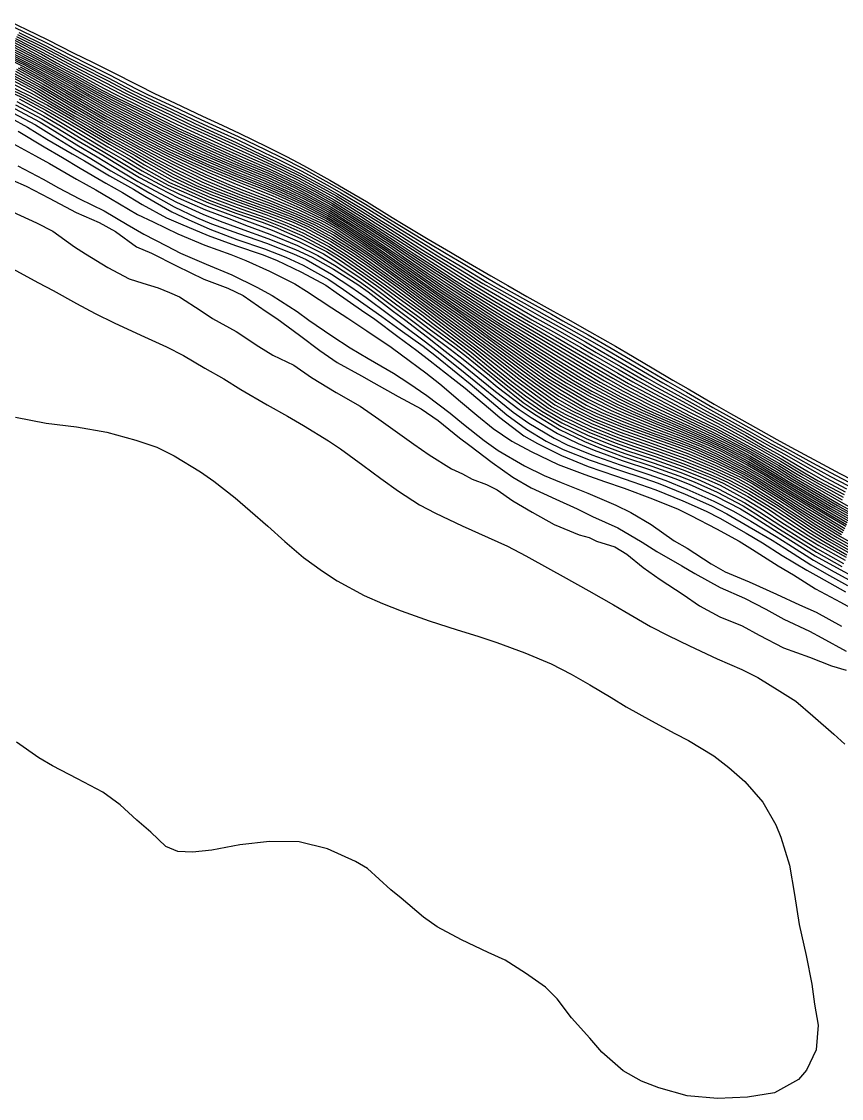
# Model space of a CAD drawing. Header units: feet. Extents: x 333642 to 335017, y 470420 to 471851.
# Drawn here: x 334683.8 to 334812, y 471610.4 to 471778.8 of the extents above; entities that cross this region are included whole.
import ezdxf

# ---------------------------------------------------------------- set-up
doc = ezdxf.new("R2010")
doc.units = ezdxf.units.FT
doc.header["$MEASUREMENT"] = 0
doc.layers.add('Contour', color=7, linetype='CONTINUOUS', true_color=0xffffff)

msp = doc.modelspace()

# ---------------------------------------------------------------- linework, layer by layer
at = {"layer": 'Contour', "color": 18, "linetype": 'Continuous', "true_color": 0x000000}
for points, elevation in [([(334681.980965, 471778.790848), (334684.594909, 471777.522404), (334687.827684, 471775.974833), (334692.00592, 471773.871503), (334694.892716, 471772.426422), (334697.829246, 471770.982799), (334702.040209, 471768.81831), (334704.588188, 471767.563466), (334707.826545, 471766.040114), (334712.095319, 471764.021845), (334715.183238, 471762.580826), (334717.94101, 471761.299603), (334722.102343, 471759.264275), (334725.232159, 471757.673495), (334727.914127, 471756.272717), (334732.00898, 471754.002199), (334734.797124, 471752.365753), (334737.72404, 471750.633097), (334741.739844, 471748.172274), (334743.482905, 471747.110802), (334747.407278, 471744.76725), (334750.864812, 471742.717985), (334753.074175, 471741.43075), (334757.15801, 471739.038057), (334759.833049, 471737.504094), (334762.823191, 471735.817168), (334766.909299, 471733.533628), (334769.223502, 471732.253418), (334772.606599, 471730.346883), (334776.639706, 471728.030032), (334778.451695, 471726.988707), (334782.392347, 471724.650657), (334785.636446, 471722.726502), (334788.001049, 471721.354923), (334792.082851, 471718.978328), (334794.657617, 471717.510632), (334797.735638, 471715.790837), (334801.855476, 471713.476364), (334804.068061, 471712.262226), (334807.644957, 471710.338485), (334811.71125, 471708.156939), (334813.643584, 471707.136808)], -21.5), ([(334681.741611, 471778.342235), (334683.857512, 471777.317946), (334687.614531, 471775.514886), (334691.776811, 471773.365777), (334694.037233, 471772.210688), (334697.570975, 471770.454536), (334701.731028, 471768.283211), (334703.633356, 471767.342767), (334707.577267, 471765.516662), (334711.835258, 471763.498002), (334714.268172, 471762.378853), (334717.710114, 471760.820711), (334721.909778, 471758.785776), (334724.558409, 471757.476621), (334727.717327, 471755.867389), (334731.839782, 471753.590029), (334734.246674, 471752.196622), (334737.564862, 471750.222411), (334741.241041, 471747.955371), (334743.223972, 471746.739495), (334747.238102, 471744.299856), (334750.177939, 471742.522642), (334752.848383, 471740.939744), (334756.920296, 471738.521751), (334759.047979, 471737.290778), (334762.606102, 471735.276442), (334766.634366, 471733.01891), (334768.427767, 471732.022267), (334772.391711, 471729.788361), (334775.962013, 471727.730719), (334778.101673, 471726.49851), (334782.166423, 471724.093059), (334784.834006, 471722.515541), (334787.761632, 471720.841804), (334791.85216, 471718.474891), (334793.938084, 471717.293564), (334797.517727, 471715.308244), (334801.564022, 471713.015039), (334803.379971, 471712.022299), (334807.442246, 471709.813273), (334811.057799, 471707.852071), (334813.214326, 471706.724667)], -21), ([(334683.379759, 471777.06517), (334687.433797, 471775.085582), (334691.472878, 471772.956105), (334693.346847, 471771.999334), (334697.38578, 471769.97992), (334701.127269, 471768.035824), (334703.304253, 471766.954004), (334707.388741, 471765.043786), (334711.526334, 471763.051027), (334713.450361, 471762.162942), (334717.513569, 471760.338671), (334721.709054, 471758.321546), (334723.900388, 471757.267027), (334727.534941, 471755.456204), (334731.663834, 471753.186732), (334733.707899, 471752.02551), (334737.411408, 471749.814339), (334740.700533, 471747.772334), (334743.016037, 471746.342788), (334747.054844, 471743.843702), (334749.490327, 471742.342247), (334752.637501, 471740.446496), (334756.578299, 471738.072648), (334758.3854, 471737.027263), (334762.403706, 471734.744655), (334765.904656, 471732.774714), (334768.11465, 471731.54392), (334772.180565, 471729.239949), (334775.188665, 471727.497586), (334777.859806, 471725.954819), (334781.920329, 471723.548021), (334784.039139, 471722.304209), (334787.546412, 471720.329331), (334791.511172, 471718.072289), (334793.362834, 471717.048579), (334797.346715, 471714.866712), (334801.003709, 471712.797069), (334803.157106, 471711.617197), (334807.268169, 471709.327725), (334810.289959, 471707.655553), (334812.97093, 471706.242035)], -20.5), ([(334682.603216, 471775.541823), (334686.767701, 471773.339983), (334688.788423, 471772.211083), (334692.464211, 471770.255142), (334696.398776, 471768.084929), (334698.403203, 471767.042503), (334702.454077, 471765.034987), (334706.554548, 471762.988453), (334708.435442, 471762.092195), (334712.54311, 471760.215439), (334716.723421, 471758.309677), (334718.828486, 471757.367246), (334722.64185, 471755.71542), (334726.833212, 471753.701805), (334729.607511, 471752.2499), (334732.568668, 471750.623715), (334736.564131, 471748.108944), (334738.346671, 471746.972113), (334742.235182, 471744.47956), (334745.193921, 471742.498658), (334747.79029, 471740.822955), (334751.776756, 471738.211972), (334753.456032, 471737.132112), (334757.373983, 471734.74779), (334760.67984, 471732.769078), (334763.062668, 471731.383834), (334767.095171, 471729.044191), (334769.892821, 471727.378169), (334772.767889, 471725.682993), (334776.804814, 471723.301942), (334778.672254, 471722.227067), (334782.554043, 471720.157439), (334786.535549, 471718.078507), (334788.404798, 471717.124606), (334792.37458, 471715.166266), (334796.52179, 471712.938618), (334798.315578, 471711.965318), (334802.294818, 471709.704621), (334805.556455, 471707.732442), (334808.013105, 471706.332167), (334812.117666, 471704.029827)], -18), ([(334682.75179, 471775.853319), (334686.920659, 471773.66603), (334689.308385, 471772.334867), (334692.602578, 471770.58514), (334696.753108, 471768.310782), (334698.646128, 471767.330662), (334702.583298, 471765.398145), (334706.754962, 471763.355533), (334709.024042, 471762.289222), (334712.702553, 471760.611342), (334716.91313, 471758.695838), (334719.467138, 471757.530894), (334722.790159, 471756.054749), (334726.960739, 471754.026687), (334730.050613, 471752.382374), (334732.712145, 471750.915399), (334736.813044, 471748.341174), (334738.619781, 471747.190385), (334742.350002, 471744.824463), (334745.643405, 471742.663997), (334747.964396, 471741.196451), (334751.968286, 471738.629967), (334754.053955, 471737.298043), (334757.540664, 471735.189655), (334761.262464, 471732.972638), (334763.266484, 471731.808504), (334767.267166, 471729.520603), (334770.561251, 471727.586143), (334772.971271, 471726.187053), (334777.033017, 471723.812189), (334779.386151, 471722.447723), (334782.732215, 471720.638174), (334786.818174, 471718.472445), (334788.964533, 471717.352337), (334792.544771, 471715.548039), (334796.709658, 471713.290385), (334798.804637, 471712.123863), (334802.430019, 471710.06576), (334806.013105, 471707.913005), (334808.189065, 471706.673142), (334812.265513, 471704.427931)], -18.5), ([(334682.901754, 471776.162417), (334687.065313, 471774.015049), (334689.855357, 471772.482552), (334692.779812, 471770.945583), (334696.940078, 471768.716779), (334699.260652, 471767.515382), (334702.748041, 471765.795803), (334706.934295, 471763.767954), (334709.65049, 471762.477343), (334712.868247, 471761.005544), (334717.080487, 471759.092441), (334720.11597, 471757.682256), (334722.956458, 471756.388647), (334727.092918, 471754.368013), (334730.512388, 471752.531413), (334732.883629, 471751.22328), (334736.973073, 471748.690301), (334739.117753, 471747.324882), (334742.489964, 471745.190942), (334746.101432, 471742.850998), (334748.14301, 471741.571403), (334752.137132, 471739.057679), (334754.66832, 471737.461562), (334757.719159, 471735.637459), (334761.759725, 471733.244781), (334763.606254, 471732.174132), (334767.437646, 471730.008544), (334771.224429, 471727.81158), (334773.190741, 471726.683683), (334777.236701, 471724.334529), (334780.11122, 471722.659101), (334782.922055, 471721.118616), (334787.009803, 471718.923188), (334789.595357, 471717.545903), (334792.724601, 471715.933199), (334796.874299, 471713.664038), (334799.326545, 471712.268788), (334802.570822, 471710.428429), (334806.462114, 471708.098889), (334808.366784, 471707.009429), (334812.395436, 471704.829934)], -19), ([(334683.055135, 471776.46808), (334687.197077, 471774.369056), (334690.401898, 471772.633435), (334692.960265, 471771.302731), (334697.103841, 471769.132401), (334699.884392, 471767.691527), (334702.920056, 471766.189186), (334707.096106, 471764.188667), (334710.280924, 471762.663121), (334713.044033, 471761.394087), (334717.231396, 471759.495491), (334720.766141, 471757.825098), (334723.145136, 471756.715262), (334727.227296, 471754.711677), (334730.973519, 471752.681864), (334733.059198, 471751.527837), (334737.120454, 471749.044552), (334739.624733, 471747.45285), (334742.633838, 471745.556813), (334746.550344, 471743.044708), (334748.322569, 471741.940963), (334752.286802, 471739.49949), (334755.300135, 471737.643748), (334757.927065, 471736.103849), (334762.001514, 471733.73086), (334764.363138, 471732.374544), (334767.64485, 471730.523559), (334771.709065, 471728.180906), (334773.658779, 471727.056363), (334777.433197, 471724.86714), (334780.839142, 471722.869045), (334783.134135, 471721.588798), (334787.188179, 471719.382753), (334790.234265, 471717.725865), (334792.917161, 471716.312614), (334797.033773, 471714.05153), (334799.871025, 471712.423152), (334802.740158, 471710.807132), (334806.837364, 471708.381512), (334808.745452, 471707.281096), (334812.535512, 471705.252036)], -19.5), ([(334683.213859, 471776.769315), (334687.318944, 471774.726424), (334690.942765, 471772.790377), (334693.147962, 471771.654626), (334697.25046, 471769.554471), (334700.509227, 471767.863572), (334703.103921, 471766.576017), (334707.245816, 471764.614863), (334710.907592, 471762.850403), (334713.235034, 471761.774601), (334717.372222, 471759.902146), (334721.408968, 471757.963436), (334723.361047, 471757.032578), (334727.367043, 471755.056335), (334731.43104, 471752.835221), (334733.241088, 471751.827858), (334737.260384, 471749.412708), (334740.153789, 471747.597214), (334742.812334, 471745.942209), (334746.848527, 471743.401678), (334748.822483, 471742.176073), (334752.454441, 471739.967342), (334755.942006, 471737.850204), (334758.148864, 471736.569264), (334762.213375, 471734.233938), (334765.135972, 471732.573064), (334767.870569, 471731.038442), (334771.956384, 471728.701456), (334774.413973, 471727.273593), (334777.636917, 471725.405426), (334781.559548, 471723.084372), (334783.374819, 471722.04639), (334787.360432, 471719.847432), (334790.873086, 471717.896514), (334793.126521, 471716.684148), (334797.191511, 471714.457602), (334800.4408, 471712.607092), (334802.948592, 471711.214943), (334807.069521, 471708.848699), (334809.513443, 471707.46726), (334812.747274, 471705.748296)], -20), ([(334681.82337, 471773.788464), (334684.887132, 471772.289347), (334687.881624, 471770.702576), (334691.875859, 471768.480097), (334694.086058, 471767.213659), (334697.690798, 471765.207228), (334701.699469, 471763.114344), (334703.600621, 471762.107159), (334707.525607, 471760.124902), (334711.684043, 471758.177981), (334713.667375, 471757.301762), (334717.77701, 471755.533749), (334721.975928, 471753.825644), (334725.214038, 471752.401253), (334727.888422, 471751.101087), (334731.91605, 471748.973038), (334734.704489, 471747.262491), (334737.671404, 471745.312182), (334741.238979, 471742.888281), (334743.143569, 471741.549148), (334747.047897, 471738.847349), (334749.282451, 471737.312327), (334752.522516, 471735.135576), (334755.982162, 471732.836528), (334758.147185, 471731.411862), (334762.080016, 471728.88188), (334764.578509, 471727.253343), (334767.643267, 471725.320218), (334771.298055, 471723.060872), (334773.323185, 471721.868953), (334777.349419, 471719.732561), (334780.833363, 471718.038633), (334783.311077, 471716.935816), (334787.469911, 471715.182046), (334791.656029, 471713.291467), (334794.197353, 471712.05695), (334797.531214, 471710.30026), (334801.422597, 471707.988727), (334803.277851, 471706.825858), (334807.24805, 471704.465059), (334810.279751, 471702.674418), (334813.070293, 471701.106986)], -15), ([(334681.939655, 471774.073108), (334685.218508, 471772.442106), (334687.974852, 471770.977822), (334691.982493, 471768.766363), (334694.473681, 471767.352592), (334697.805367, 471765.519105), (334701.854951, 471763.422949), (334704.093167, 471762.251699), (334707.663549, 471760.460168), (334711.859202, 471758.502578), (334714.197686, 471757.456013), (334717.883205, 471755.8595), (334722.086914, 471754.1305), (334725.658291, 471752.532852), (334728.013726, 471751.372875), (334732.017316, 471749.233561), (334735.008135, 471747.390399), (334737.769205, 471745.582561), (334741.568908, 471743.017064), (334743.264027, 471741.831752), (334747.163086, 471739.156529), (334749.684391, 471737.436709), (334752.646006, 471735.462311), (334756.371673, 471733.005731), (334758.287641, 471731.763274), (334762.232104, 471729.273102), (334765.140486, 471727.416625), (334767.808944, 471725.767725), (334771.816011, 471723.293363), (334773.587589, 471722.241254), (334777.496438, 471720.138494), (334781.387815, 471718.201637), (334783.476855, 471717.250996), (334787.567184, 471715.492497), (334791.758742, 471713.567574), (334794.562055, 471712.191401), (334797.640398, 471710.572601), (334801.707158, 471708.150169), (334803.436039, 471707.067407), (334807.343688, 471704.754462), (334810.638246, 471702.816099), (334813.174947, 471701.408157)], -15.5), ([(334682.067227, 471774.362407), (334685.557454, 471772.595995), (334688.069775, 471771.251023), (334692.0821, 471769.056122), (334694.861806, 471767.49148), (334697.919096, 471765.829561), (334701.995382, 471763.737873), (334704.590758, 471762.394061), (334707.802831, 471760.793749), (334712.016129, 471758.834603), (334714.736019, 471757.604499), (334717.998857, 471756.18201), (334722.194687, 471754.437916), (334726.101193, 471752.6637), (334728.152116, 471751.640145), (334732.121292, 471749.502026), (334735.318969, 471747.523978), (334737.875549, 471745.85833), (334741.785379, 471743.245903), (334743.546121, 471742.022489), (334747.282956, 471739.473378), (334750.093735, 471737.565207), (334752.776121, 471735.787392), (334756.752137, 471733.182579), (334758.430568, 471732.108321), (334762.367946, 471729.676361), (334765.706296, 471727.59921), (334767.991075, 471726.221676), (334772.028991, 471723.752554), (334774.243985, 471722.434252), (334777.669486, 471720.568286), (334781.812, 471718.464256), (334783.851413, 471717.50123), (334787.681949, 471715.815032), (334791.868709, 471713.871612), (334794.94251, 471712.338825), (334797.768195, 471710.856526), (334801.837681, 471708.446694), (334803.839977, 471707.195233), (334807.455234, 471705.058092), (334811.003073, 471702.971015), (334813.285687, 471701.703895)], -16), ([(334682.206028, 471774.653739), (334685.901303, 471772.751222), (334688.167286, 471771.521579), (334692.175832, 471769.348597), (334695.248486, 471767.63155), (334698.033672, 471766.137681), (334702.123246, 471764.057772), (334705.089339, 471762.536382), (334707.946315, 471761.12427), (334712.158548, 471759.172299), (334715.276392, 471757.751914), (334718.126559, 471756.501349), (334722.300869, 471754.749096), (334726.465542, 471752.830816), (334728.366345, 471751.871017), (334732.227602, 471749.778451), (334735.633787, 471747.664272), (334737.989168, 471746.138127), (334741.91123, 471743.549633), (334743.952132, 471742.143904), (334747.408709, 471739.810128), (334750.526468, 471737.717545), (334752.941994, 471736.130924), (334756.934212, 471733.559099), (334758.977898, 471732.273216), (334762.530389, 471730.103144), (334766.280297, 471727.811473), (334768.187245, 471726.670735), (334772.218539, 471724.225256), (334774.9187, 471722.62869), (334777.86337, 471721.012952), (334782.023752, 471718.874875), (334784.515005, 471717.665388), (334787.826192, 471716.153547), (334791.987484, 471714.193099), (334795.335656, 471712.48766), (334797.898297, 471711.138543), (334801.958767, 471708.748063), (334804.251262, 471707.317239), (334807.568629, 471705.361476), (334811.362918, 471703.128766), (334813.399872, 471701.99554)], -16.5), ([(334682.355937, 471774.946008), (334686.247083, 471772.907983), (334688.268555, 471771.789007), (334692.264813, 471769.643029), (334695.631844, 471767.773982), (334698.150695, 471766.442583), (334702.240877, 471764.38138), (334705.584971, 471762.680729), (334708.09681, 471761.450371), (334712.29001, 471759.513984), (334715.815815, 471757.903811), (334718.269078, 471756.8189), (334722.40698, 471755.067555), (334726.59385, 471753.111941), (334728.775816, 471752.001187), (334732.336085, 471750.06102), (334735.946956, 471747.809904), (334738.107943, 471746.418373), (334742.02671, 471743.857255), (334744.363629, 471742.26227), (334747.533757, 471740.147862), (334750.954271, 471737.873406), (334753.105839, 471736.471902), (334757.095809, 471733.94652), (334759.541207, 471732.434746), (334762.699571, 471730.531729), (334766.695716, 471728.130967), (334768.582194, 471727.002363), (334772.398431, 471724.706088), (334775.595855, 471722.820339), (334778.070137, 471721.448209), (334782.212044, 471719.294992), (334785.189678, 471717.812474), (334787.991382, 471716.485831), (334792.109578, 471714.51672), (334795.731137, 471712.636576), (334798.032023, 471711.417869), (334802.072871, 471709.052792), (334804.667435, 471707.435042), (334807.685213, 471705.663761), (334811.718269, 471703.295487), (334813.524954, 471702.290196)], -17), ([(334682.463407, 471775.23492), (334686.565795, 471773.062094), (334688.37737, 471772.054094), (334692.350141, 471769.938677), (334696.010082, 471767.919904), (334698.27169, 471766.743421), (334702.350466, 471764.707496), (334706.073875, 471762.829075), (334708.257094, 471761.770701), (334712.413909, 471759.858042), (334716.355027, 471758.05451), (334718.429779, 471757.129083), (334722.516515, 471755.385702), (334726.713542, 471753.399659), (334729.187809, 471752.126616), (334732.449366, 471750.343007), (334736.257402, 471747.9579), (334738.22668, 471746.69667), (334742.134022, 471744.167385), (334744.778019, 471742.379458), (334747.659796, 471740.485348), (334751.374633, 471738.034277), (334753.270279, 471736.808442), (334757.240506, 471734.344269), (334760.111813, 471732.599029), (334762.878307, 471730.960033), (334766.905401, 471728.581804), (334769.231464, 471727.188961), (334772.580454, 471725.191489), (334776.267787, 471723.014724), (334778.294663, 471721.871601), (334782.384946, 471719.721006), (334785.865677, 471717.946944), (334788.182136, 471716.809993), (334792.237606, 471714.841482), (334796.127157, 471712.786552), (334798.170683, 471711.693721), (334802.185975, 471709.37558), (334805.111042, 471707.578733), (334807.846063, 471705.995476), (334811.946138, 471703.638421), (334814.053671, 471702.475445)], -17.5), ([(334681.564714, 471773.016517), (334683.94377, 471771.850388), (334687.589691, 471769.865996), (334691.163816, 471767.818762), (334693.195734, 471766.62195), (334697.309877, 471764.272853), (334700.343208, 471762.6657), (334703.005714, 471761.240521), (334707.141296, 471759.12772), (334710.357429, 471757.64052), (334713.229196, 471756.35724), (334717.516851, 471754.546857), (334721.617545, 471752.937262), (334723.898301, 471751.963748), (334727.573616, 471750.267311), (334731.621116, 471748.203168), (334733.811454, 471746.872327), (334737.369682, 471744.506353), (334740.224292, 471742.53691), (334742.799469, 471740.684373), (334746.521143, 471738.048222), (334748.277163, 471736.812054), (334752.153709, 471734.164248), (334754.785744, 471732.366129), (334757.726239, 471730.335707), (334761.349616, 471727.873617), (334763.158867, 471726.631684), (334767.147618, 471723.986015), (334769.52706, 471722.517125), (334772.834235, 471720.598225), (334776.878763, 471718.540117), (334779.187256, 471717.497691), (334782.912565, 471715.937958), (334787.194325, 471714.24499), (334791.193104, 471712.542268), (334793.170907, 471711.602815), (334797.218175, 471709.483678), (334800.455498, 471707.596346), (334802.965396, 471706.01732), (334806.947013, 471703.616825), (334809.199518, 471702.266172), (334812.764081, 471700.188739)], -13.5), ([(334681.656823, 471773.267112), (334684.263384, 471771.996886), (334687.695124, 471770.147808), (334691.590011, 471767.939815), (334693.350089, 471766.912222), (334697.448843, 471764.585291), (334700.845235, 471762.792236), (334703.154071, 471761.558258), (334707.270835, 471759.45805), (334710.817362, 471757.807978), (334713.33749, 471756.689233), (334717.601935, 471754.876101), (334721.745981, 471753.2285), (334724.337506, 471752.113024), (334727.669969, 471750.5475), (334731.719087, 471748.457189), (334734.105375, 471747.004003), (334737.473515, 471744.771133), (334740.563687, 471742.647773), (334742.910101, 471740.973002), (334746.796232, 471738.23874), (334748.49263, 471737.053282), (334752.277428, 471734.482512), (334755.18367, 471732.5158), (334757.863034, 471730.697377), (334761.729215, 471728.117084), (334763.470326, 471726.939156), (334767.315482, 471724.426972), (334770.118171, 471722.696469), (334772.98419, 471721.029412), (334777.046178, 471718.932108), (334779.730923, 471717.688927), (334783.033888, 471716.278752), (334787.289927, 471714.55911), (334791.439786, 471712.759017), (334793.473387, 471711.787576), (334797.327339, 471709.758536), (334800.784197, 471707.72705), (334803.066397, 471706.2903), (334807.052231, 471703.89689), (334809.559819, 471702.401523), (334812.866561, 471700.496264)], -14), ([(334681.742133, 471773.52605), (334684.576665, 471772.142198), (334687.789179, 471770.425891), (334691.758295, 471768.197585), (334693.700781, 471767.073999), (334697.573061, 471764.895957), (334701.335451, 471762.919601), (334703.313674, 471761.864398), (334707.397431, 471759.790622), (334711.278266, 471757.976958), (334713.457947, 471757.014881), (334717.687204, 471755.205441), (334721.864439, 471753.524885), (334724.776447, 471752.25908), (334727.774392, 471750.825683), (334731.817021, 471748.714031), (334734.403304, 471747.133879), (334737.573067, 471745.041531), (334740.90347, 471742.765498), (334743.026095, 471741.262537), (334746.926305, 471738.540958), (334748.884449, 471737.185061), (334752.400088, 471734.808661), (334755.585506, 471732.673667), (334758.006512, 471731.055965), (334761.913613, 471728.496175), (334764.0203, 471727.096184), (334767.481226, 471724.873002), (334770.712008, 471722.876863), (334773.147383, 471721.452844), (334777.201567, 471719.330399), (334780.279622, 471717.86912), (334783.164294, 471716.610771), (334787.378081, 471714.870629), (334791.550551, 471713.022575), (334793.834506, 471711.923438), (334797.428226, 471710.029538), (334801.105186, 471707.856326), (334803.170448, 471706.559554), (334807.152269, 471704.179857), (334809.92042, 471702.537258), (334812.968174, 471700.802619)], -14.5), ([(334682.595013, 471770.363021), (334686.71552, 471768.122833), (334688.462913, 471767.079954), (334692.382122, 471764.746594), (334695.754999, 471762.787635), (334698.181937, 471761.432987), (334702.237166, 471759.219451), (334705.511886, 471757.460254), (334708.024959, 471756.156052), (334712.256955, 471754.096796), (334715.070064, 471752.893627), (334718.1497, 471751.664418), (334722.401839, 471750.092035), (334726.731853, 471748.342354), (334729.666582, 471747.008369), (334732.591361, 471745.427756), (334736.506977, 471742.912666), (334738.194931, 471741.75018), (334742.10373, 471738.911228), (334744.334563, 471737.295284), (334747.562441, 471734.93186), (334750.751486, 471732.633993), (334752.901132, 471731.079337), (334756.7946, 471728.208614), (334758.422581, 471726.979396), (334762.158814, 471724.196988), (334764.71577, 471722.323983), (334767.814592, 471720.237763), (334771.178882, 471718.278484), (334773.500367, 471717.14365), (334777.689569, 471715.406001), (334782.112039, 471713.802232), (334785.83539, 471712.492212), (334788.197297, 471711.609823), (334792.37647, 471709.798722), (334796.470701, 471707.818246), (334798.442314, 471706.700942), (334802.324568, 471704.262707), (334805.126468, 471702.453829), (334807.863895, 471700.681463), (334811.806338, 471698.26658), (334813.567395, 471697.286634)], -10.5), ([(334682.735043, 471770.692687), (334686.892047, 471768.415551), (334688.910249, 471767.217115), (334692.505986, 471765.071443), (334696.175767, 471762.942327), (334698.314669, 471761.771337), (334702.369364, 471759.576451), (334706.051665, 471757.644645), (334708.204792, 471756.55206), (334712.458799, 471754.490766), (334715.838826, 471753.040584), (334718.339242, 471752.018953), (334722.513859, 471750.453731), (334726.868809, 471748.665207), (334730.133312, 471747.153711), (334732.721042, 471745.755802), (334736.727819, 471743.153781), (334738.489496, 471741.942809), (334742.235348, 471739.215626), (334744.711643, 471737.427734), (334747.691061, 471735.262062), (334751.192627, 471732.774046), (334753.056542, 471731.439381), (334756.979731, 471728.561219), (334758.90396, 471727.132298), (334762.337742, 471724.615549), (334765.219533, 471722.510367), (334767.984592, 471720.693802), (334771.871162, 471718.417758), (334773.726795, 471717.513268), (334777.832746, 471715.80783), (334782.269319, 471714.164261), (334786.443767, 471712.694025), (334788.542989, 471711.882279), (334792.505345, 471710.124701), (334796.610728, 471708.100293), (334798.767299, 471706.859071), (334802.443205, 471704.561368), (334805.551704, 471702.583153), (334807.998047, 471701.028316), (334812.011488, 471698.5842)], -11), ([(334682.886101, 471771.01849), (334687.062157, 471768.713065), (334689.366192, 471767.350262), (334692.630787, 471765.396153), (334696.588541, 471763.102722), (334698.452984, 471762.102241), (334702.493775, 471759.933961), (334706.549979, 471757.850489), (334708.41506, 471756.92267), (334712.637772, 471754.886147), (334716.602321, 471753.182909), (334718.566929, 471752.360001), (334722.639597, 471750.81345), (334727.001157, 471748.993887), (334730.58904, 471747.298675), (334732.858167, 471746.074277), (334736.876594, 471743.431794), (334738.840852, 471742.078158), (334742.35914, 471739.515056), (334745.085312, 471737.556277), (334747.816165, 471735.588784), (334751.614277, 471732.92894), (334753.226828, 471731.785692), (334757.154116, 471728.919108), (334759.394737, 471727.281518), (334762.491058, 471725.028222), (334765.72377, 471722.716267), (334768.151765, 471721.161778), (334772.125606, 471718.843505), (334774.465563, 471717.693466), (334777.984124, 471716.201946), (334782.391469, 471714.518965), (334786.620275, 471712.991246), (334789.074362, 471712.018326), (334792.60945, 471710.426279), (334796.730735, 471708.369887), (334799.100677, 471707.014922), (334802.557247, 471704.86183), (334805.970244, 471702.720274), (334808.13072, 471701.371171), (334812.196587, 471698.908357)], -11.5), ([(334683.051415, 471771.338818), (334687.225509, 471769.014729), (334689.831504, 471767.480164), (334692.766802, 471765.716235), (334696.837865, 471763.357085), (334698.836392, 471762.288057), (334702.612143, 471760.264497), (334706.712803, 471758.162116), (334708.919725, 471757.106317), (334712.827631, 471755.271155), (334716.985208, 471753.508449), (334719.558196, 471752.45912), (334722.843735, 471751.176835), (334727.163188, 471749.336991), (334731.081249, 471747.457324), (334733.010299, 471746.387765), (334737.025333, 471743.713348), (334739.198714, 471742.209844), (334742.471715, 471739.814772), (334745.44891, 471737.674256), (334747.92729, 471735.898501), (334751.759465, 471733.231748), (334753.60978, 471731.932435), (334757.306991, 471729.26584), (334759.880982, 471727.41836), (334762.646959, 471725.432533), (334766.215112, 471722.934078), (334768.310023, 471721.622943), (334772.338599, 471719.279342), (334775.22447, 471717.852446), (334778.16141, 471716.588022), (334782.516583, 471714.875262), (334786.782326, 471713.296421), (334789.608363, 471712.151318), (334792.725131, 471710.726072), (334796.851212, 471708.642951), (334799.439347, 471707.169784), (334802.667846, 471705.1633), (334806.379715, 471702.86673), (334808.265482, 471701.708047), (334812.365566, 471699.237229)], -12), ([(334683.304707, 471771.561393), (334687.364314, 471769.304898), (334690.286994, 471767.596232), (334692.907316, 471766.025508), (334697.007, 471763.657466), (334699.334698, 471762.415703), (334702.737225, 471760.592357), (334706.864471, 471758.478574), (334709.419908, 471757.290725), (334712.99425, 471755.652984), (334717.24977, 471753.865252), (334720.640882, 471752.528502), (334723.10551, 471751.523411), (334727.327851, 471749.67126), (334731.381644, 471747.681703), (334733.239822, 471746.600843), (334737.153636, 471743.983496), (334739.546817, 471742.32519), (334742.582553, 471740.10799), (334745.810505, 471737.794775), (334748.040147, 471736.206386), (334751.896477, 471733.539471), (334753.998578, 471732.077118), (334757.453268, 471729.614273), (334760.369266, 471727.559571), (334762.803415, 471725.836591), (334766.690161, 471723.166357), (334768.466941, 471722.07307), (334772.520733, 471719.720914), (334775.988968, 471717.996598), (334778.371316, 471716.963392), (334782.649196, 471715.231545), (334786.9332, 471713.608473), (334790.139515, 471712.283658), (334792.855145, 471711.022956), (334796.972396, 471708.919633), (334799.77947, 471707.319895), (334802.772509, 471705.458985), (334806.703162, 471703.057428), (334808.469666, 471701.984662), (334812.518079, 471699.563526)], -12.5), ([(334683.623753, 471771.705479), (334687.479885, 471769.58477), (334690.728579, 471767.704733), (334693.049097, 471766.325882), (334697.163449, 471763.963158), (334699.838333, 471762.540887), (334702.867606, 471760.918119), (334707.006576, 471758.800833), (334709.901743, 471757.472717), (334713.130936, 471756.020137), (334717.430147, 471754.218699), (334721.477325, 471752.652138), (334723.462262, 471751.809588), (334727.483916, 471749.985832), (334731.521982, 471747.952626), (334733.522254, 471746.738339), (334737.262866, 471744.24451), (334739.885445, 471742.430219), (334742.6915, 471740.396247), (334746.168457, 471737.919036), (334748.15623, 471736.511313), (334752.0273, 471733.850718), (334754.391237, 471732.221193), (334757.592391, 471729.97281), (334760.862432, 471727.710828), (334762.977054, 471726.237129), (334766.96764, 471723.552753), (334768.943147, 471722.333825), (334772.693012, 471720.161972), (334776.694681, 471718.156936), (334778.643, 471717.297543), (334782.790912, 471715.58612), (334787.074749, 471713.925985), (334790.664167, 471712.416521), (334793.002584, 471711.315671), (334797.093018, 471709.200869), (334800.116154, 471707.458332), (334802.868198, 471705.738963), (334806.831394, 471703.337312), (334808.83629, 471702.127536), (334812.650177, 471699.877679)], -13), ([(334681.776308, 471768.800166), (334684.803646, 471767.328151), (334687.869129, 471765.6945), (334691.852443, 471763.40121), (334694.025775, 471762.14583), (334697.680055, 471760.006119), (334701.576039, 471757.838786), (334703.324238, 471756.801365), (334707.364479, 471754.512572), (334710.526275, 471752.997054), (334713.398786, 471751.748904), (334717.661672, 471750.123822), (334721.984533, 471748.606979), (334725.681692, 471747.186015), (334727.964277, 471746.179658), (334732.015819, 471743.998872), (334734.73663, 471742.292576), (334737.632494, 471740.286794), (334741.12539, 471737.814704), (334743.111902, 471736.361401), (334746.956267, 471733.554127), (334748.939799, 471732.064121), (334752.305581, 471729.542195), (334755.062062, 471727.466825), (334757.744516, 471725.32963), (334761.06573, 471722.68866), (334762.944331, 471721.307723), (334766.730257, 471718.575145), (334768.777593, 471717.429982), (334772.789159, 471715.492669), (334777.048596, 471713.739289), (334780.440961, 471712.56409), (334783.204843, 471711.605856), (334787.494877, 471710.066702), (334791.768247, 471708.324439), (334794.653525, 471707.004388), (334797.642876, 471705.388964), (334801.617036, 471702.950936), (334803.342227, 471701.831064), (334807.293923, 471699.188743), (334809.775608, 471697.678412), (334812.95636, 471695.834003)], -8.5), ([(334682.038715, 471769.254147), (334685.32547, 471767.587774), (334687.991875, 471766.062762), (334691.991854, 471763.733202), (334694.458077, 471762.307425), (334697.804762, 471760.366411), (334701.767163, 471758.17468), (334703.859377, 471756.960064), (334707.522027, 471754.926724), (334711.114093, 471753.179722), (334713.541742, 471752.145328), (334717.769799, 471750.543884), (334722.118027, 471749.006883), (334726.297961, 471747.407913), (334728.230201, 471746.552307), (334732.193503, 471744.385753), (334735.215821, 471742.488549), (334737.780112, 471740.689871), (334741.585238, 471737.993085), (334743.246568, 471736.783952), (334747.13104, 471733.920728), (334749.403253, 471732.225265), (334752.46633, 471729.942242), (334755.529957, 471727.649719), (334757.916454, 471725.779329), (334761.579395, 471722.92385), (334763.195462, 471721.757187), (334767.18433, 471718.850935), (334769.09192, 471717.804406), (334772.935784, 471715.941941), (334777.220602, 471714.16082), (334781.255484, 471712.775055), (334783.43336, 471711.997333), (334787.634269, 471710.483709), (334791.931636, 471708.706445), (334795.20037, 471707.176975), (334797.78358, 471705.779593), (334801.809646, 471703.28281), (334803.787279, 471701.99855), (334807.44794, 471699.565033), (334810.293789, 471697.819974), (334813.0892, 471696.207449)], -9), ([(334682.329613, 471769.668479), (334685.86789, 471767.794453), (334688.123512, 471766.419024), (334692.125533, 471764.069336), (334694.892241, 471762.467482), (334697.928506, 471760.725476), (334701.941498, 471758.517971), (334704.403115, 471757.120262), (334707.674842, 471755.341652), (334711.698657, 471753.365224), (334713.681379, 471752.529931), (334717.862546, 471750.92824), (334722.20339, 471749.368647), (334726.437388, 471747.719496), (334728.705798, 471746.702379), (334732.324818, 471744.73276), (334735.652714, 471742.630238), (334737.91391, 471741.052119), (334741.806201, 471738.276729), (334743.569266, 471736.996955), (334747.283165, 471734.261676), (334749.855337, 471732.361917), (334752.610699, 471730.325893), (334755.975598, 471727.815485), (334758.05618, 471726.2035), (334761.786728, 471723.342631), (334763.699962, 471721.94773), (334767.424528, 471719.307833), (334769.779167, 471717.980398), (334773.109595, 471716.355451), (334777.386732, 471714.578661), (334781.671152, 471713.08234), (334784.138854, 471712.200058), (334787.795174, 471710.879922), (334792.090559, 471709.083612), (334795.760371, 471707.353239), (334797.941507, 471706.164915), (334801.998705, 471703.620244), (334804.240662, 471702.162803), (334807.593204, 471699.943655), (334810.809601, 471697.962796), (334813.228862, 471696.576256)], -9.5), ([(334682.460244, 471770.01744), (334686.316763, 471767.944612), (334688.263805, 471766.769457), (334692.255203, 471764.408459), (334695.325613, 471762.627638), (334698.053522, 471761.081958), (334702.095847, 471758.86621), (334704.95984, 471757.286249), (334707.848674, 471755.751897), (334712.024398, 471753.709233), (334714.312024, 471752.737143), (334717.991349, 471751.300587), (334722.298909, 471749.730034), (334726.586057, 471748.028536), (334729.185991, 471746.853665), (334732.455834, 471745.080628), (334736.082558, 471742.768715), (334738.049418, 471741.403332), (334741.956419, 471738.592316), (334743.949429, 471737.147641), (334747.425213, 471734.596103), (334750.304291, 471732.495689), (334752.754198, 471730.70494), (334756.414896, 471727.989561), (334758.201015, 471726.62255), (334761.977807, 471723.76912), (334764.208198, 471722.136153), (334767.631082, 471719.77253), (334770.475917, 471718.13585), (334773.295003, 471716.755826), (334777.540492, 471714.992679), (334781.910691, 471713.437118), (334784.99624, 471712.343323), (334787.986991, 471711.264605), (334792.25063, 471709.462136), (334796.324394, 471707.534997), (334798.121442, 471706.542107), (334802.187491, 471703.961147), (334804.699581, 471702.325585), (334807.732759, 471700.322717), (334811.318328, 471698.109839), (334813.379157, 471696.938115)], -10), ([(334681.541479, 471768.042252), (334683.911755, 471766.919009), (334687.619567, 471764.926631), (334691.342809, 471762.786459), (334693.239525, 471761.656482), (334697.338476, 471759.194441), (334700.325384, 471757.476074), (334702.870608, 471755.942014), (334706.974411, 471753.631052), (334709.333671, 471752.560791), (334713.138911, 471750.885005), (334717.429733, 471749.271167), (334721.634073, 471747.8181), (334724.224373, 471746.809806), (334727.617204, 471745.326314), (334731.67152, 471743.221695), (334733.795941, 471741.877994), (334737.327176, 471739.471174), (334740.166859, 471737.473591), (334742.849374, 471735.478731), (334746.400767, 471732.914342), (334748.132804, 471731.596935), (334751.954941, 471728.724541), (334754.103574, 471727.092681), (334757.366845, 471724.413918), (334759.890584, 471722.346545), (334762.593283, 471720.280904), (334765.683837, 471718.140327), (334768.451567, 471716.523103), (334772.492015, 471714.582528), (334776.605179, 471712.932886), (334778.80585, 471712.138443), (334782.870054, 471710.789863), (334787.246415, 471709.233495), (334791.395204, 471707.582202), (334793.506755, 471706.616867), (334797.322683, 471704.523024), (334800.553027, 471702.542631), (334802.868627, 471700.998571), (334806.893549, 471698.378515), (334808.701065, 471697.315036), (334812.696448, 471695.038573)], -7.5), ([(334681.665031, 471768.41899), (334684.364908, 471767.132173), (334687.752068, 471765.323059), (334691.695226, 471763.065104), (334693.582472, 471761.959684), (334697.526801, 471759.611841), (334700.990767, 471757.647133), (334703.070142, 471756.399129), (334707.175697, 471754.070718), (334709.925508, 471752.785982), (334713.263075, 471751.322226), (334717.548462, 471749.696881), (334721.822739, 471748.207274), (334724.958502, 471746.993068), (334727.77455, 471745.756377), (334731.840828, 471743.607444), (334734.260594, 471742.087794), (334737.485821, 471739.881081), (334740.65613, 471737.648019), (334742.987889, 471735.931836), (334746.776252, 471733.192289), (334748.484096, 471731.897699), (334752.141312, 471729.141894), (334754.589024, 471727.286252), (334757.559491, 471724.874756), (334760.481331, 471722.510598), (334762.764127, 471720.796721), (334766.208678, 471718.360124), (334768.609449, 471716.983397), (334772.645988, 471715.037854), (334776.84842, 471713.329684), (334779.619866, 471712.352222), (334783.02056, 471711.202107), (334787.367642, 471709.649185), (334791.589566, 471707.948464), (334794.083764, 471706.812942), (334797.48838, 471704.963798), (334801.155526, 471702.717604), (334803.059209, 471701.46633), (334807.10424, 471698.787564), (334809.239316, 471697.508046), (334812.824988, 471695.441483)], -8), ([(334682.874052, 471765.746808), (334686.997044, 471763.555592), (334689.345876, 471762.184978), (334692.702813, 471760.14461), (334696.556224, 471757.896191), (334698.286238, 471756.828781), (334702.280732, 471754.407086), (334705.495068, 471752.680286), (334708.314776, 471751.252776), (334712.603842, 471749.334772), (334716.643073, 471747.837451), (334718.845866, 471746.974692), (334722.660751, 471745.561116), (334726.97055, 471743.766121), (334730.123854, 471742.222397), (334732.753712, 471740.689986), (334736.671704, 471738.129703), (334738.550702, 471736.821189), (334742.25192, 471733.984801), (334744.38576, 471732.406244), (334747.542359, 471730.036219), (334750.845616, 471727.559597), (334752.874552, 471726.002141), (334756.551164, 471723.027024), (334758.181186, 471721.70562), (334762.053041, 471718.70395), (334763.993999, 471717.392649), (334767.923778, 471715.01076), (334771.803477, 471713.149652), (334774.06906, 471712.216631), (334777.931538, 471710.758942), (334782.368288, 471709.292105), (334786.578559, 471707.786288), (334788.984793, 471706.828173), (334792.557206, 471705.198796), (334796.622578, 471703.058257), (334798.604877, 471701.830269), (334802.297876, 471699.444139), (334805.146394, 471697.644318), (334808.072322, 471695.822536), (334812.060227, 471693.589794)], -6), ([(334683.076529, 471766.311466), (334687.246582, 471764.043985), (334690.040142, 471762.410054), (334692.879279, 471760.678262), (334696.866096, 471758.312492), (334698.941347, 471757.076155), (334702.485618, 471754.939816), (334706.162065, 471752.924326), (334708.509639, 471751.822736), (334712.840435, 471749.902532), (334717.043049, 471748.345088), (334720.308967, 471747.172717), (334722.98821, 471746.168029), (334727.252097, 471744.360907), (334731.01919, 471742.491192), (334732.976614, 471741.289274), (334736.933029, 471738.612292), (334739.114884, 471737.077162), (334742.483431, 471734.504737), (334745.086751, 471732.607148), (334747.766791, 471730.61263), (334751.531901, 471727.85478), (334753.122348, 471726.644908), (334756.949024, 471723.485726), (334758.720977, 471722.034356), (334762.251946, 471719.255772), (334764.571937, 471717.658682), (334768.114555, 471715.528528), (334772.079082, 471713.619789), (334774.978455, 471712.43243), (334778.123887, 471711.262653), (334782.543313, 471709.807443), (334786.855439, 471708.271375), (334789.959038, 471707.035035), (334792.768112, 471705.751471), (334796.864617, 471703.552162), (334799.248761, 471702.087656), (334802.486982, 471699.969467), (334805.777807, 471697.873516), (334808.261722, 471696.365842), (334812.320044, 471694.089332)], -6.5), ([(334683.441086, 471766.68471), (334687.453227, 471764.498054), (334690.707235, 471762.601994), (334693.054728, 471761.179779), (334697.11251, 471758.750593), (334699.637323, 471757.288209), (334702.681975, 471755.461392), (334706.757919, 471753.201272), (334708.759066, 471752.321823), (334713.022671, 471750.442299), (334717.30086, 471748.848906), (334721.412322, 471747.442222), (334723.493607, 471746.630107), (334727.483565, 471744.893076), (334731.502979, 471742.844077), (334733.345296, 471741.661169), (334737.150241, 471739.055366), (334739.65351, 471737.286017), (334742.675497, 471734.997053), (334745.748964, 471732.756395), (334747.937605, 471731.108868), (334751.743761, 471728.285579), (334753.606393, 471726.872323), (334757.165525, 471723.946275), (334759.301281, 471722.189932), (334762.424606, 471719.765704), (334765.136885, 471717.904057), (334768.288696, 471716.034094), (334772.30611, 471714.103735), (334775.903329, 471712.650887), (334778.35868, 471711.751349), (334782.715955, 471710.324074), (334787.087935, 471708.774208), (334790.913096, 471707.263271), (334793.035029, 471706.292541), (334797.113107, 471704.056984), (334799.913037, 471702.336186), (334802.6768, 471700.494697), (334806.392414, 471698.112122), (334808.452332, 471696.89773), (334812.547506, 471694.597909)], -7), ([(334682.079282, 471763.715833), (334684.732592, 471762.295541), (334687.805881, 471760.400022), (334691.750129, 471758.106574), (334693.660998, 471757.035773), (334697.5771, 471754.6882), (334701.305556, 471752.585069), (334703.117538, 471751.491235), (334707.302841, 471749.018476), (334709.894443, 471747.825594), (334713.263378, 471746.354894), (334717.501686, 471744.742701), (334721.822929, 471743.233907), (334725.11205, 471741.93811), (334727.858694, 471740.679768), (334731.85205, 471738.44509), (334734.142276, 471736.922047), (334737.352091, 471734.661947), (334740.162497, 471732.692774), (334742.987341, 471730.590465), (334746.613835, 471728.0198), (334748.4375, 471726.609329), (334752.038746, 471723.703403), (334753.955143, 471722.159364), (334757.266866, 471719.320597), (334759.657723, 471717.329655), (334762.778434, 471715.04204), (334765.836375, 471713.188989), (334768.493978, 471711.893384), (334772.68667, 471710.210104), (334777.107387, 471708.689237), (334781.066593, 471707.384955), (334783.306613, 471706.619347), (334787.541243, 471704.887267), (334791.666831, 471703.060047), (334794.040584, 471701.848508), (334797.556735, 471699.822634), (334801.167037, 471697.690675), (334803.110582, 471696.439814), (334807.212389, 471693.836402), (334809.657387, 471692.466575), (334812.9402, 471690.605096)], -4.5), ([(334682.491204, 471764.517492), (334686.002771, 471762.638634), (334688.089351, 471761.335573), (334692.145869, 471758.851678), (334694.66683, 471757.399531), (334697.80206, 471755.461263), (334701.743733, 471753.187599), (334703.884274, 471751.947215), (334707.678512, 471749.80475), (334711.196353, 471748.16208), (334713.532632, 471747.176382), (334717.715394, 471745.659215), (334722.118554, 471744.119479), (334726.322533, 471742.477596), (334728.33082, 471741.588915), (334732.268172, 471739.320717), (334735.302056, 471737.335133), (334737.683849, 471735.632862), (334741.182019, 471733.030616), (334743.241742, 471731.489563), (334746.954465, 471728.740075), (334749.247448, 471726.955557), (334752.33499, 471724.488352), (334754.832049, 471722.453215), (334757.623305, 471720.161231), (334760.659837, 471717.729838), (334763.13231, 471716.007906), (334767.055994, 471713.63736), (334769.118394, 471712.621051), (334772.953182, 471711.068721), (334777.404656, 471709.467011), (334781.734126, 471708.037976), (334784.545206, 471707.025563), (334787.821837, 471705.704857), (334792.016923, 471703.82668), (334795.122185, 471702.245567), (334797.798959, 471700.668424), (334801.78174, 471698.263223), (334803.758128, 471697.027408), (334807.597291, 471694.580351), (334810.841795, 471692.768467), (334813.230748, 471691.466706)], -5), ([(334682.702768, 471765.17068), (334686.714647, 471763.052899), (334688.622545, 471761.903157), (334692.464787, 471759.528522), (334695.638934, 471757.663299), (334698.027951, 471756.167877), (334702.021589, 471753.800703), (334704.714121, 471752.325197), (334708.029759, 471750.559233), (334712.164836, 471748.686299), (334714.878524, 471747.594153), (334718.017097, 471746.417136), (334722.344272, 471744.859524), (334726.644789, 471743.127662), (334729.25826, 471741.946419), (334732.570555, 471740.071658), (334736.36989, 471737.665877), (334738.017812, 471736.521272), (334741.989637, 471733.462949), (334743.688443, 471732.197664), (334747.279544, 471729.443259), (334750.063201, 471727.271945), (334752.618019, 471725.26254), (334755.718925, 471722.752421), (334757.915997, 471720.966771), (334761.608134, 471718.14167), (334763.460728, 471716.897316), (334767.61616, 471714.381143), (334770.853802, 471712.819241), (334773.354634, 471711.796594), (334777.697053, 471710.172429), (334782.121653, 471708.713362), (334785.943589, 471707.346722), (334788.179772, 471706.469125), (334792.337794, 471704.586037), (334796.18781, 471702.598959), (334798.055736, 471701.447652), (334802.083853, 471698.901091), (334804.490513, 471697.400036), (334807.870395, 471695.263066), (334811.754981, 471693.105286), (334813.702686, 471692.092472)], -5.5), ([(334683.301892, 471761.660605), (334687.366921, 471759.214112), (334690.228529, 471757.550196), (334693.015766, 471755.84923), (334697.013274, 471753.529396), (334699.588284, 471752.049416), (334702.667267, 471750.196636), (334706.50264, 471748.120738), (334708.647993, 471747.177334), (334712.978545, 471745.347196), (334717.251409, 471743.783966), (334721.413003, 471742.348962), (334723.659899, 471741.4891), (334727.587987, 471739.61435), (334731.394651, 471737.574354), (334733.024411, 471736.449184), (334736.98384, 471733.651992), (334739.071725, 471732.256351), (334742.619943, 471729.54712), (334745.600274, 471727.370773), (334747.709253, 471725.767604), (334751.273959, 471722.945083), (334753.154022, 471721.45299), (334756.79397, 471718.378109), (334758.601468, 471716.889145), (334762.330365, 471714.043193), (334764.468285, 471712.813106), (334768.20309, 471710.959399), (334772.405267, 471709.217141), (334776.661419, 471707.787682), (334779.358515, 471706.8511), (334782.941939, 471705.583109), (334787.20854, 471703.86895), (334790.860973, 471702.250622), (334792.984871, 471701.138582), (334797.11215, 471698.797833), (334799.65685, 471697.292567), (334802.731092, 471695.290814), (334806.577225, 471693.005731), (334808.459594, 471691.975961), (334812.628804, 471689.639316)], -4), ([(334682.570059, 471759.661675), (334686.018412, 471757.775261), (334688.187377, 471756.578624), (334692.391377, 471754.131166), (334695.447296, 471752.501521), (334697.745597, 471751.138032), (334701.958697, 471748.607055), (334704.393934, 471747.480692), (334708.241053, 471745.625161), (334712.464045, 471743.824536), (334716.542166, 471742.38732), (334718.886241, 471741.458156), (334722.572999, 471739.781557), (334726.550387, 471737.768853), (334728.377364, 471736.643422), (334732.30182, 471734.03432), (334734.84129, 471732.431161), (334737.789222, 471730.42616), (334741.589366, 471727.879697), (334743.23667, 471726.686882), (334746.994145, 471723.870982), (334749.182498, 471722.173984), (334752.41325, 471719.400073), (334754.97318, 471717.271771), (334757.567936, 471715.194355), (334760.459338, 471713.196116), (334763.45991, 471711.556557), (334767.68664, 471709.566104), (334771.856501, 471707.965898), (334774.941798, 471706.905087), (334778.041047, 471705.83645), (334782.42571, 471704.163662), (334786.458789, 471702.536382), (334788.459531, 471701.584826), (334792.454137, 471699.489874), (334796.016194, 471697.561237), (334798.051442, 471696.24237), (334802.076234, 471693.714115), (334804.488037, 471692.312453), (334807.906274, 471690.128644), (334811.806484, 471688.007185), (334814.037989, 471686.838799)], -3.5), ([(334683.236198, 471756.241781), (334687.213224, 471754.13282), (334689.605424, 471752.778155), (334692.910415, 471751.065055), (334696.749521, 471749.196069), (334700.317044, 471747.077638), (334702.945877, 471745.574783), (334706.485846, 471743.718349), (334708.647777, 471742.567702), (334712.658353, 471740.850403), (334716.717551, 471739.197462), (334720.61903, 471737.269639), (334723.022186, 471735.973393), (334726.893606, 471733.460388), (334728.736362, 471732.102432), (334732.3131, 471729.664525), (334735.190661, 471727.797312), (334738.016642, 471726.127759), (334741.93951, 471723.827993), (334744.335988, 471722.274653), (334747.195588, 471720.350709), (334750.824639, 471717.55207), (334752.916179, 471715.859859), (334756.149354, 471713.308479), (334758.330028, 471711.739505), (334762.462043, 471709.320303), (334765.528582, 471707.823848), (334768.168498, 471706.711905), (334772.357715, 471705.058419), (334776.697229, 471703.163452), (334779.040774, 471702.029599), (334782.252042, 471700.167832), (334785.832715, 471697.628289), (334787.882915, 471696.445969), (334791.612773, 471694.000197), (334793.78035, 471692.763624), (334797.533256, 471691.187452), (334801.821818, 471689.278251), (334805.401023, 471687.629845), (334808.047048, 471686.434986), (334812.012135, 471684.284356)], -3), ([(334682.438388, 471753.988361), (334684.575414, 471753.065842), (334688.137615, 471751.203837), (334692.370124, 471748.959909), (334695.970743, 471747.353866), (334698.522187, 471745.970976), (334701.782904, 471743.596437), (334704.145255, 471742.568362), (334708.036702, 471740.615907), (334712.315058, 471738.506792), (334716.055834, 471737.096778), (334718.479608, 471735.941785), (334722.063705, 471733.448799), (334723.732915, 471732.390809), (334727.265641, 471729.751806), (334730.441526, 471727.360381), (334733.177088, 471725.50527), (334736.965618, 471723.420705), (334738.893625, 471722.330538), (334742.692838, 471720.151826), (334746.270898, 471718.237302), (334748.953827, 471716.440467), (334752.286013, 471713.689912), (334753.878481, 471712.493802), (334757.376917, 471709.835836), (334760.625624, 471707.562007), (334763.456505, 471705.919542), (334767.362034, 471704.142414), (334770.677036, 471702.609785), (334773.066317, 471701.40717), (334777.01294, 471699.642897), (334780.846041, 471697.404046), (334783.120191, 471695.924766), (334787.006349, 471693.68074), (334789.043669, 471692.506236), (334793.00894, 471690.320193), (334796.813864, 471688.637366), (334800.183416, 471686.902402), (334802.972384, 471685.383046), (334806.964624, 471683.475282), (334808.899598, 471682.446765), (334812.720334, 471680.362452)], -2.5), ([(334682.389764, 471749.032928), (334686.160428, 471747.347908), (334688.723264, 471746.039027), (334692.082813, 471743.579337), (334693.8032, 471742.491126), (334697.333682, 471740.345192), (334700.673223, 471738.581086), (334702.78327, 471737.888246), (334705.193535, 471737.15722), (334706.956969, 471736.44111), (334708.518498, 471735.75639), (334711.902344, 471733.550607), (334713.69411, 471732.364355), (334717.347402, 471730.348328), (334720.903189, 471727.970817), (334723.103227, 471726.612336), (334726.398159, 471725.0699), (334729.152821, 471723.141397), (334733.007683, 471720.777606), (334736.773452, 471718.668467), (334739.659197, 471716.632337), (334742.579137, 471714.569232), (334745.127808, 471712.724148), (334747.517378, 471711.029297), (334751.01264, 471708.840913), (334752.772597, 471708.096476), (334754.279811, 471707.275146), (334756.497605, 471706.410186), (334758.156871, 471705.601396), (334760.635599, 471703.846851), (334763.648316, 471702.09583), (334767.080588, 471700.170839), (334771.001393, 471698.535071), (334772.567192, 471698.133485), (334773.710794, 471697.558614), (334776.568596, 471696.653433), (334778.423658, 471695.547234), (334780.977503, 471693.423314), (334783.627083, 471691.576449), (334787.230342, 471689.242598), (334789.79741, 471687.448768), (334792.97384, 471685.721009), (334796.474006, 471684.335394), (334799.134079, 471682.872066), (334802.897507, 471680.886833), (334807.00411, 471679.412789), (334810.412752, 471678.078521), (334812.697951, 471677.396352)], -2), ([(334682.358802, 471740.173334), (334686.475968, 471737.963533), (334688.794343, 471736.752668), (334692.412131, 471734.717324), (334695.329188, 471733.164589), (334698.295086, 471731.707721), (334702.467373, 471729.762228), (334706.476382, 471727.958952), (334709.149416, 471726.604115), (334712.500399, 471724.628426), (334715.455013, 471722.934343), (334718.116577, 471721.257054), (334722.227561, 471718.853472), (334725.392832, 471717.109793), (334727.919148, 471715.61909), (334731.798425, 471713.227632), (334733.663565, 471711.986962), (334737.186035, 471709.425641), (334739.976162, 471707.363659), (334742.733127, 471705.372529), (334746.052149, 471703.259519), (334748.538753, 471701.909613), (334752.675182, 471699.956379), (334756.782282, 471698.155612), (334759.764983, 471696.75092), (334762.638666, 471695.288363), (334766.482967, 471693.136383), (334768.477078, 471692.009323), (334772.470241, 471689.768751), (334776.351424, 471687.618045), (334778.138903, 471686.577396), (334782.141427, 471684.20497), (334784.892641, 471682.810968), (334788.245799, 471681.17986), (334792.529618, 471679.168719), (334796.415143, 471677.509707), (334798.894729, 471676.243095), (334802.331094, 471674.131722), (334804.83264, 471672.536825), (334807.518212, 471670.252745), (334810.794513, 471667.367752), (334812.508137, 471665.804993)], -1.5), ([(334682.879464, 471716.965632), (334687.676193, 471716.023043), (334692.400912, 471715.408552), (334697.178443, 471714.588392), (334701.672441, 471713.334281), (334704.949812, 471712.244372), (334707.678845, 471710.91874), (334711.780956, 471708.406615), (334713.891232, 471706.938971), (334717.204642, 471704.352319), (334719.551135, 471702.309736), (334722.302356, 471699.919006), (334724.999627, 471697.527432), (334727.922455, 471695.018007), (334730.882619, 471692.870636), (334733.157115, 471691.381112), (334737.36861, 471689.037619), (334740.262399, 471687.812123), (334743.153917, 471686.665617), (334747.51657, 471685.106493), (334751.916073, 471683.698621), (334755.131425, 471682.704901), (334758.123052, 471681.717654), (334762.494729, 471680.111276), (334766.598304, 471678.397906), (334769.722169, 471676.790983), (334772.66386, 471675.094287), (334775.966204, 471673.12175), (334778.340629, 471671.663536), (334782.304955, 471669.455032), (334785.917455, 471667.514728), (334788.051294, 471666.388702), (334792.0524, 471664.004839), (334794.382205, 471662.17643), (334796.878269, 471659.961857), (334799.693231, 471656.767847), (334801.705933, 471653.187975), (334802.518385, 471651.265834), (334803.849113, 471646.930073), (334804.649034, 471642.330529), (334805.392944, 471637.609306), (334806.48058, 471632.788071), (334807.365885, 471628.322498), (334807.783363, 471625.175646), (334808.327388, 471621.895719), (334808.023102, 471618.025853), (334806.519641, 471614.861326), (334805.251549, 471613.389226), (334801.494103, 471611.339207), (334797.316559, 471610.661802), (334792.602339, 471610.435534), (334787.851, 471610.85996), (334783.444191, 471612.117664), (334780.749132, 471613.114961), (334777.839498, 471614.774003), (334774.524606, 471617.690801), (334772.633135, 471619.879833), (334769.781994, 471623.026856), (334767.570131, 471626.00436), (334765.740054, 471627.843944), (334762.575616, 471630.024548), (334759.406542, 471632.053027), (334756.738893, 471633.259804), (334752.585236, 471635.236683), (334748.798162, 471637.283497), (334746.655124, 471638.76088), (334743.150732, 471641.75642), (334741.551609, 471643.047081), (334737.877956, 471646.39566), (334736.042131, 471647.488321), (334731.656335, 471649.438963), (334727.215867, 471650.565204), (334722.577784, 471650.587167), (334717.936471, 471650.107764), (334713.550765, 471649.255056), (334710.548687, 471648.927411), (334708.242748, 471649.019496), (334706.384051, 471649.829211), (334704.040922, 471652.045392), (334701.861163, 471653.947291), (334699.251095, 471656.340352), (334696.552132, 471658.319988), (334692.586637, 471660.405856), (334688.659676, 471662.440234), (334686.541384, 471663.692666), (334683.019854, 471666.121685)], -1)]:
    msp.add_lwpolyline(points, dxfattribs=dict(at, elevation=elevation))

doc.saveas('drawing.dxf')
